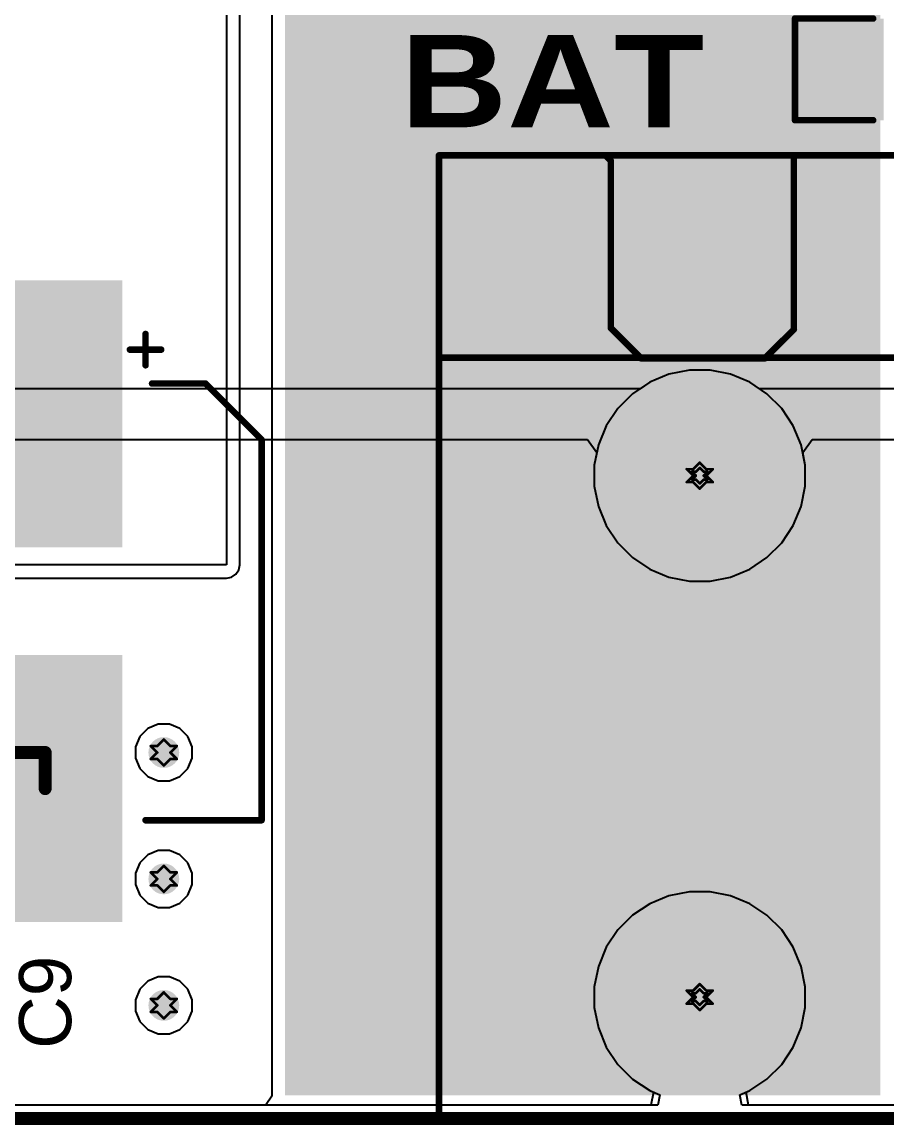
# Model space of a CAD drawing. Header units: inches. Extents: x 24 to 500, y 68 to 269.
# Drawn here: x 344.76 to 361.61, y 68.08 to 89.57 of the extents above; entities that cross this region are included whole.
import ezdxf

# ---------------------------------------------------------------- set-up
doc = ezdxf.new("R2010")
doc.units = ezdxf.units.IN
for name, color, linetype in [('Board Outline', 216, 'Continuous'), ('Bottom Layer', 5, 'Continuous'), ('Bottom Solder', 6, 'Continuous'), ('Drill Drawing', 1, 'Continuous'), ('Layer 1', 16, 'Continuous'), ('Layer 2', 76, 'Continuous'), ('Multi-Layer', 9, 'Continuous'), ('Pad Holes', 156, 'Continuous'), ('Top Layer', 1, 'Continuous'), ('Top Overlay', 2, 'Continuous'), ('Top Paste', 8, 'Continuous'), ('Top Solder', 216, 'Continuous'), ('Via Holes', 16, 'Continuous')]:
    doc.layers.add(name, color=color, linetype=linetype)
doc.styles.add('Arial', font='', dxfattribs={"height": 0.2})
doc.styles.add('Arial Black_Bold', font='', dxfattribs={"height": 0.2})
doc.styles.get('Arial').set_extended_font_data('Arial')
doc.styles.get('Arial Black_Bold').set_extended_font_data('Arial Black', bold=True)

# ---------------------------------------------------------------- blocks, each defined once
blk = doc.blocks.new('DB135_10_16_2P_GN_P_187')
at = {"layer": 'Bottom Layer'}
h = blk.add_hatch(color=5, dxfattribs=at)
edge = h.paths.add_edge_path()
edge.add_arc((5.08, 5.08), 1.8, 0, 360)
h = blk.add_hatch(color=5, dxfattribs=at)
edge = h.paths.add_edge_path()
edge.add_arc((5.08, -5.08), 1.8, 0, 360)
at = {"layer": 'Bottom Solder'}
h = blk.add_hatch(color=6, dxfattribs=at)
edge = h.paths.add_edge_path()
edge.add_arc((5.08, 5.08), 1.851, 0, 360)
h = blk.add_hatch(color=6, dxfattribs=at)
edge = h.paths.add_edge_path()
edge.add_arc((5.08, -5.08), 1.851, 0, 360)
at = {"layer": 'Layer 1'}
h = blk.add_hatch(color=16, dxfattribs=at)
edge = h.paths.add_edge_path()
edge.add_arc((5.08, 5.08), 1.8, 0, 360)
h = blk.add_hatch(color=16, dxfattribs=at)
edge = h.paths.add_edge_path()
edge.add_arc((5.08, -5.08), 1.8, 0, 360)
at = {"layer": 'Layer 2'}
h = blk.add_hatch(color=76, dxfattribs=at)
edge = h.paths.add_edge_path()
edge.add_arc((5.08, 5.08), 1.8, 0, 360)
h = blk.add_hatch(color=76, dxfattribs=at)
edge = h.paths.add_edge_path()
edge.add_arc((5.08, -5.08), 1.8, 0, 360)
at = {"layer": 'Multi-Layer'}
h = blk.add_hatch(color=9, dxfattribs=at)
edge = h.paths.add_edge_path()
edge.add_arc((5.08, 5.08), 1.8, 0, 360)
h = blk.add_hatch(color=9, dxfattribs=at)
edge = h.paths.add_edge_path()
edge.add_arc((5.08, -5.08), 1.8, 0, 360)
at = {"layer": 'Pad Holes'}
h = blk.add_hatch(color=7, dxfattribs=at)
edge = h.paths.add_edge_path()
edge.add_arc((5.08, 5.08), 1.2, 0, 360)
h = blk.add_hatch(color=7, dxfattribs=at)
edge = h.paths.add_edge_path()
edge.add_arc((5.08, -5.08), 1.2, 0, 360)
at = {"layer": 'Top Layer'}
h = blk.add_hatch(color=1, dxfattribs=at)
edge = h.paths.add_edge_path()
edge.add_arc((5.08, 5.08), 1.8, 0, 360)
h = blk.add_hatch(color=1, dxfattribs=at)
edge = h.paths.add_edge_path()
edge.add_arc((5.08, -5.08), 1.8, 0, 360)
at = {"layer": 'Top Solder'}
h = blk.add_hatch(color=216, dxfattribs=at)
edge = h.paths.add_edge_path()
edge.add_arc((5.08, 5.08), 1.851, 0, 360)
h = blk.add_hatch(color=216, dxfattribs=at)
edge = h.paths.add_edge_path()
edge.add_arc((5.08, -5.08), 1.851, 0, 360)
at = {"layer": 'Top Overlay'}
for points in [[(10.16, 7.38, 0.127, 0.127, 0), (-10.16, 7.38, 0.127, 0.127, 0)], [(10.16, 7.38, 0.127, 0.127, 0), (10.16, -11.32, 0.127, 0.127, 0)], [(3.81, -7.366, 0.127, 0.127, 0), (3.246, -7.93, 0.127, 0.127, 0)], [(6.223, -7.366, 0.127, 0.127, 0), (3.81, -7.366, 0.127, 0.127, 0)], [(6.812, -7.955, 0.127, 0.127, 0), (6.223, -7.366, 0.127, 0.127, 0)], [(10.16, -7.38, 0.127, 0.127, 0), (-10.16, -7.38, 0.127, 0.127, 0)], [(3.246, -7.93, 0.127, 0.127, 0), (3.246, -11.321, 0.127, 0.127, 0)], [(6.812, -7.955, 0.127, 0.127, 0), (6.812, -11.217, 0.127, 0.127, 0)], [(6.914, -11.321, 0.127, 0.127, 0), (6.812, -11.217, 0.127, 0.127, 0)], [(10.16, -11.32, 0.127, 0.127, 0), (-10.16, -11.32, 0.127, 0.127, 0)]]:
    blk.add_lwpolyline(points, format="xyseb", dxfattribs=at)
for points in [[(10.128, 7.38, 0.0635, 0.0635, 1), (10.192, 7.38, 0.0635, 0.0635, 1)], [(10.128, 7.38, 0.0635, 0.0635, 1), (10.192, 7.38, 0.0635, 0.0635, 1)], [(3.778, -7.366, 0.0635, 0.0635, 1), (3.842, -7.366, 0.0635, 0.0635, 1)], [(3.778, -7.366, 0.0635, 0.0635, 1), (3.842, -7.366, 0.0635, 0.0635, 1)], [(6.191, -7.366, 0.0635, 0.0635, 1), (6.255, -7.366, 0.0635, 0.0635, 1)], [(6.191, -7.366, 0.0635, 0.0635, 1), (6.255, -7.366, 0.0635, 0.0635, 1)], [(10.128, -7.38, 0.0635, 0.0635, 1), (10.192, -7.38, 0.0635, 0.0635, 1)], [(3.214, -7.93, 0.0635, 0.0635, 1), (3.278, -7.93, 0.0635, 0.0635, 1)], [(3.214, -7.93, 0.0635, 0.0635, 1), (3.278, -7.93, 0.0635, 0.0635, 1)], [(6.781, -7.955, 0.0635, 0.0635, 1), (6.844, -7.955, 0.0635, 0.0635, 1)], [(6.781, -7.955, 0.0635, 0.0635, 1), (6.844, -7.955, 0.0635, 0.0635, 1)], [(6.781, -11.217, 0.0635, 0.0635, 1), (6.844, -11.217, 0.0635, 0.0635, 1)], [(6.781, -11.217, 0.0635, 0.0635, 1), (6.844, -11.217, 0.0635, 0.0635, 1)], [(3.214, -11.321, 0.0635, 0.0635, 1), (3.278, -11.321, 0.0635, 0.0635, 1)], [(6.882, -11.321, 0.0635, 0.0635, 1), (6.946, -11.321, 0.0635, 0.0635, 1)], [(10.128, -11.32, 0.0635, 0.0635, 1), (10.192, -11.32, 0.0635, 0.0635, 1)], [(10.128, -11.32, 0.0635, 0.0635, 1), (10.192, -11.32, 0.0635, 0.0635, 1)]]:
    blk.add_lwpolyline(points, format="xyseb", close=True, dxfattribs=at)
blk = doc.blocks.new('UWX1E101MCL1GB__263')
at = {"layer": 'Top Layer'}
for points in [[(-1.15, 1.4), (-1.15, -1.4), (-6.15, -1.4), (-6.15, 1.4)], [(6.15, 1.4), (6.15, -1.4), (1.15, -1.4), (1.15, 1.4)]]:
    blk.add_hatch(color=1, dxfattribs=at).paths.add_polyline_path(points)
at = {"layer": 'Top Paste'}
for points in [[(-1.15, 1.4), (-1.15, -1.4), (-6.15, -1.4), (-6.15, 1.4)], [(6.15, 1.4), (6.15, -1.4), (1.15, -1.4), (1.15, 1.4)]]:
    blk.add_hatch(color=8, dxfattribs=at).paths.add_polyline_path(points)
at = {"layer": 'Top Solder'}
for points in [[(-1.048, 1.502), (-1.048, -1.502), (-6.252, -1.502), (-6.252, 1.502)], [(6.252, 1.502), (6.252, -1.502), (1.048, -1.502), (1.048, 1.502)]]:
    blk.add_hatch(color=216, dxfattribs=at).paths.add_polyline_path(points)
at = {"layer": 'Top Overlay'}
for points in [[(-4.242, 3.124, 0.127, 0.127, 0), (-3.15, 4.216, 0.127, 0.127, 0)], [(4.267, 4.216, 0.127, 0.127, 0), (-3.15, 4.216, 0.127, 0.127, 0)], [(4.267, 1.956, 0.127, 0.127, 0), (4.267, 4.216, 0.127, 0.127, 0)], [(-4.242, 2.083, 0.127, 0.127, 0), (-4.242, 3.124, 0.127, 0.127, 0)], [(-4.902, 1.651, 0.127, 0.127, 0), (-4.902, 2.261, 0.127, 0.127, 0)], [(-4.597, 1.956, 0.127, 0.127, 0), (-5.207, 1.956, 0.127, 0.127, 0)], [(4.267, -4.216, 0.127, 0.127, 0), (4.267, -1.956, 0.127, 0.127, 0)], [(-4.242, -3.124, 0.127, 0.127, 0), (-4.242, -2.083, 0.127, 0.127, 0)], [(-3.15, -4.216, 0.127, 0.127, 0), (-4.242, -3.124, 0.127, 0.127, 0)], [(4.267, -4.216, 0.127, 0.127, 0), (-3.15, -4.216, 0.127, 0.127, 0)]]:
    blk.add_lwpolyline(points, format="xyseb", dxfattribs=at)
for points in [[(-3.181, 4.216, 0.0635, 0.0635, 1), (-3.118, 4.216, 0.0635, 0.0635, 1)], [(-3.181, 4.216, 0.0635, 0.0635, 1), (-3.118, 4.216, 0.0635, 0.0635, 1)], [(4.235, 4.216, 0.0635, 0.0635, 1), (4.299, 4.216, 0.0635, 0.0635, 1)], [(4.235, 4.216, 0.0635, 0.0635, 1), (4.299, 4.216, 0.0635, 0.0635, 1)], [(-4.274, 3.124, 0.0635, 0.0635, 1), (-4.21, 3.124, 0.0635, 0.0635, 1)], [(-4.274, 3.124, 0.0635, 0.0635, 1), (-4.21, 3.124, 0.0635, 0.0635, 1)], [(-4.934, 2.261, 0.0635, 0.0635, 1), (-4.87, 2.261, 0.0635, 0.0635, 1)], [(-5.239, 1.956, 0.0635, 0.0635, 1), (-5.175, 1.956, 0.0635, 0.0635, 1)], [(-4.629, 1.956, 0.0635, 0.0635, 1), (-4.566, 1.956, 0.0635, 0.0635, 1)], [(-4.274, 2.083, 0.0635, 0.0635, 1), (-4.21, 2.083, 0.0635, 0.0635, 1)], [(4.235, 1.956, 0.0635, 0.0635, 1), (4.299, 1.956, 0.0635, 0.0635, 1)], [(-4.934, 1.651, 0.0635, 0.0635, 1), (-4.87, 1.651, 0.0635, 0.0635, 1)], [(4.235, -1.956, 0.0635, 0.0635, 1), (4.299, -1.956, 0.0635, 0.0635, 1)], [(-4.274, -2.083, 0.0635, 0.0635, 1), (-4.21, -2.083, 0.0635, 0.0635, 1)], [(-4.274, -3.124, 0.0635, 0.0635, 1), (-4.21, -3.124, 0.0635, 0.0635, 1)], [(-4.274, -3.124, 0.0635, 0.0635, 1), (-4.21, -3.124, 0.0635, 0.0635, 1)], [(-3.181, -4.216, 0.0635, 0.0635, 1), (-3.118, -4.216, 0.0635, 0.0635, 1)], [(-3.181, -4.216, 0.0635, 0.0635, 1), (-3.118, -4.216, 0.0635, 0.0635, 1)], [(4.235, -4.216, 0.0635, 0.0635, 1), (4.299, -4.216, 0.0635, 0.0635, 1)], [(4.235, -4.216, 0.0635, 0.0635, 1), (4.299, -4.216, 0.0635, 0.0635, 1)]]:
    blk.add_lwpolyline(points, format="xyseb", close=True, dxfattribs=at)
blk = doc.blocks.new('C___1206_268')
at = {"layer": 'Top Layer'}
for points in [[(-2.032, 0.889), (-0.508, 0.889), (-0.508, -0.889), (-2.032, -0.889)], [(0.508, 0.889), (2.032, 0.889), (2.032, -0.889), (0.508, -0.889)]]:
    blk.add_hatch(color=1, dxfattribs=at).paths.add_polyline_path(points)
at = {"layer": 'Top Paste'}
for points in [[(-2.032, 0.889), (-0.508, 0.889), (-0.508, -0.889), (-2.032, -0.889)], [(0.508, 0.889), (2.032, 0.889), (2.032, -0.889), (0.508, -0.889)]]:
    blk.add_hatch(color=8, dxfattribs=at).paths.add_polyline_path(points)
at = {"layer": 'Top Solder'}
for points in [[(-2.1336, 0.9906), (-0.4064, 0.9906), (-0.4064, -0.9906), (-2.1336, -0.9906)], [(0.4064, 0.9906), (2.1336, 0.9906), (2.1336, -0.9906), (0.4064, -0.9906)]]:
    blk.add_hatch(color=216, dxfattribs=at).paths.add_polyline_path(points)
at = {"layer": 'Top Overlay'}
for points in [[(-2.1336, 0.9906, 0.127, 0.127, 0), (-2.1336, -0.9906, 0.127, 0.127, 0)], [(-0.6096, 0.9906, 0.127, 0.127, 0), (-2.1336, 0.9906, 0.127, 0.127, 0)], [(2.1336, 0.9906, 0.127, 0.127, 0), (0.6096, 0.9906, 0.127, 0.127, 0)], [(2.1336, 0.9906, 0.127, 0.127, 0), (2.1336, -0.9906, 0.127, 0.127, 0)], [(-0.6096, -0.9906, 0.127, 0.127, 0), (-2.1336, -0.9906, 0.127, 0.127, 0)], [(2.1336, -0.9906, 0.127, 0.127, 0), (0.6096, -0.9906, 0.127, 0.127, 0)]]:
    blk.add_lwpolyline(points, format="xyseb", dxfattribs=at)
for points in [[(-2.16535, 0.9906, 0.0635, 0.0635, 1), (-2.10185, 0.9906, 0.0635, 0.0635, 1)], [(-2.16535, 0.9906, 0.0635, 0.0635, 1), (-2.10185, 0.9906, 0.0635, 0.0635, 1)], [(-0.64135, 0.9906, 0.0635, 0.0635, 1), (-0.57785, 0.9906, 0.0635, 0.0635, 1)], [(0.57785, 0.9906, 0.0635, 0.0635, 1), (0.64135, 0.9906, 0.0635, 0.0635, 1)], [(2.10185, 0.9906, 0.0635, 0.0635, 1), (2.16535, 0.9906, 0.0635, 0.0635, 1)], [(2.10185, 0.9906, 0.0635, 0.0635, 1), (2.16535, 0.9906, 0.0635, 0.0635, 1)], [(-2.16535, -0.9906, 0.0635, 0.0635, 1), (-2.10185, -0.9906, 0.0635, 0.0635, 1)], [(-2.16535, -0.9906, 0.0635, 0.0635, 1), (-2.10185, -0.9906, 0.0635, 0.0635, 1)], [(-0.64135, -0.9906, 0.0635, 0.0635, 1), (-0.57785, -0.9906, 0.0635, 0.0635, 1)], [(0.57785, -0.9906, 0.0635, 0.0635, 1), (0.64135, -0.9906, 0.0635, 0.0635, 1)], [(2.10185, -0.9906, 0.0635, 0.0635, 1), (2.16535, -0.9906, 0.0635, 0.0635, 1)], [(2.10185, -0.9906, 0.0635, 0.0635, 1), (2.16535, -0.9906, 0.0635, 0.0635, 1)]]:
    blk.add_lwpolyline(points, format="xyseb", close=True, dxfattribs=at)

msp = doc.modelspace()

# ---------------------------------------------------------------- hatches: boundary and pattern name
at = {"layer": 'Bottom Layer'}
h = msp.add_hatch(color=5, dxfattribs=at)
edge = h.paths.add_edge_path()
edge.add_arc((347.523, 75.336), 0.3, 0, 360)
h = msp.add_hatch(color=5, dxfattribs=at)
edge = h.paths.add_edge_path()
edge.add_arc((347.523, 72.873), 0.3, 0, 360)
h = msp.add_hatch(color=5, dxfattribs=at)
edge = h.paths.add_edge_path()
edge.add_arc((347.523, 70.409), 0.3, 0, 360)
at = {"layer": 'Layer 1'}
h = msp.add_hatch(color=16, dxfattribs=at)
edge = h.paths.add_edge_path()
edge.add_arc((347.523, 75.336), 0.3, 0, 360)
h = msp.add_hatch(color=16, dxfattribs=at)
edge = h.paths.add_edge_path()
edge.add_arc((347.523, 72.873), 0.3, 0, 360)
h = msp.add_hatch(color=16, dxfattribs=at)
edge = h.paths.add_edge_path()
edge.add_arc((347.523, 70.409), 0.3, 0, 360)
at = {"layer": 'Layer 2'}
h = msp.add_hatch(color=76, dxfattribs=at)
edge = h.paths.add_edge_path()
edge.add_arc((347.523, 75.336), 0.3, 0, 360)
h = msp.add_hatch(color=76, dxfattribs=at)
edge = h.paths.add_edge_path()
edge.add_arc((347.523, 72.873), 0.3, 0, 360)
h = msp.add_hatch(color=76, dxfattribs=at)
edge = h.paths.add_edge_path()
edge.add_arc((347.523, 70.409), 0.3, 0, 360)
at = {"layer": 'Top Layer'}
msp.add_hatch(color=1, dxfattribs=at).paths.add_polyline_path([(349.885, 68.656), (361.48, 68.656), (361.48, 93.902), (349.885, 93.902)])
h = msp.add_hatch(color=1, dxfattribs=at)
edge = h.paths.add_edge_path()
edge.add_arc((347.523, 75.336), 0.3, 0, 360)
h = msp.add_hatch(color=1, dxfattribs=at)
edge = h.paths.add_edge_path()
edge.add_arc((347.523, 72.873), 0.3, 0, 360)
h = msp.add_hatch(color=1, dxfattribs=at)
edge = h.paths.add_edge_path()
edge.add_arc((347.523, 70.409), 0.3, 0, 360)
at = {"layer": 'Via Holes'}
h = msp.add_hatch(color=7, dxfattribs=at)
edge = h.paths.add_edge_path()
edge.add_arc((347.523, 75.336), 0.15, 0, 360)
h = msp.add_hatch(color=7, dxfattribs=at)
edge = h.paths.add_edge_path()
edge.add_arc((347.523, 72.873), 0.15, 0, 360)
h = msp.add_hatch(color=7, dxfattribs=at)
edge = h.paths.add_edge_path()
edge.add_arc((347.523, 70.409), 0.15, 0, 360)

# ---------------------------------------------------------------- linework, layer by layer
at = {"layer": 'Board Outline'}
msp.add_lwpolyline([(251.07, 68.207, 0.254, 0.254, 0), (384.87, 68.207, 0.254, 0.254, 0)], format="xyseb", dxfattribs=at)
at = {"layer": 'Bottom Layer'}
for p, q in [((357.76, 82.784), (357.363, 82.705)), ((358.165, 82.784), (357.76, 82.784)), ((358.561, 82.705), (358.165, 82.784)), ((356.989, 82.55), (356.653, 82.325)), ((357.363, 82.705), (356.989, 82.55)), ((358.935, 82.55), (358.561, 82.705)), ((359.272, 82.325), (358.935, 82.55)), ((356.653, 82.325), (356.367, 82.039)), ((359.558, 82.039), (359.272, 82.325)), ((356.367, 82.039), (356.142, 81.703)), ((359.782, 81.703), (359.558, 82.039)), ((356.142, 81.703), (355.987, 81.329)), ((359.937, 81.329), (359.782, 81.703)), ((355.987, 81.329), (355.908, 80.932)), ((360.016, 80.932), (359.937, 81.329)), ((355.908, 80.932), (355.908, 80.527)), ((360.016, 80.527), (360.016, 80.932)), ((355.908, 80.527), (355.987, 80.13)), ((359.937, 80.13), (360.016, 80.527)), ((355.987, 80.13), (356.142, 79.757)), ((359.782, 79.757), (359.937, 80.13)), ((356.142, 79.757), (356.367, 79.42)), ((359.558, 79.42), (359.782, 79.757)), ((356.367, 79.42), (356.653, 79.134)), ((359.272, 79.134), (359.558, 79.42)), ((356.653, 79.134), (356.989, 78.909)), ((358.935, 78.909), (359.272, 79.134)), ((356.989, 78.909), (357.363, 78.755)), ((358.561, 78.755), (358.935, 78.909)), ((357.363, 78.755), (357.76, 78.676)), ((357.76, 78.676), (358.165, 78.676)), ((358.165, 78.676), (358.561, 78.755)), ((347.413, 75.89), (347.209, 75.806)), ((347.633, 75.89), (347.413, 75.89)), ((347.837, 75.806), (347.633, 75.89)), ((347.053, 75.65), (346.969, 75.447)), ((347.209, 75.806), (347.053, 75.65)), ((347.992, 75.65), (347.837, 75.806)), ((348.077, 75.447), (347.992, 75.65)), ((346.969, 75.447), (346.969, 75.226)), ((348.077, 75.226), (348.077, 75.447)), ((346.969, 75.226), (347.053, 75.023)), ((347.992, 75.023), (348.077, 75.226)), ((347.053, 75.023), (347.209, 74.867)), ((347.837, 74.867), (347.992, 75.023)), ((347.209, 74.867), (347.413, 74.782)), ((347.413, 74.782), (347.633, 74.782)), ((347.633, 74.782), (347.837, 74.867)), ((347.209, 73.342), (347.053, 73.186)), ((347.413, 73.427), (347.209, 73.342)), ((347.633, 73.427), (347.413, 73.427)), ((347.837, 73.342), (347.633, 73.427)), ((347.992, 73.186), (347.837, 73.342)), ((347.053, 73.186), (346.969, 72.983)), ((348.077, 72.983), (347.992, 73.186)), ((346.969, 72.983), (346.969, 72.762)), ((348.077, 72.762), (348.077, 72.983)), ((346.969, 72.762), (347.053, 72.559)), ((347.992, 72.559), (348.077, 72.762)), ((347.053, 72.559), (347.209, 72.403)), ((347.837, 72.403), (347.992, 72.559)), ((357.363, 72.545), (356.989, 72.39)), ((357.76, 72.624), (357.363, 72.545)), ((358.165, 72.624), (357.76, 72.624)), ((358.561, 72.545), (358.165, 72.624)), ((358.935, 72.39), (358.561, 72.545)), ((347.209, 72.403), (347.413, 72.319)), ((347.413, 72.319), (347.633, 72.319)), ((347.633, 72.319), (347.837, 72.403)), ((356.989, 72.39), (356.653, 72.165)), ((359.272, 72.165), (358.935, 72.39)), ((356.653, 72.165), (356.367, 71.879)), ((359.558, 71.879), (359.272, 72.165)), ((356.367, 71.879), (356.142, 71.543)), ((359.782, 71.543), (359.558, 71.879)), ((356.142, 71.543), (355.987, 71.169)), ((359.937, 71.169), (359.782, 71.543)), ((355.987, 71.169), (355.908, 70.772)), ((360.016, 70.772), (359.937, 71.169)), ((347.413, 70.963), (347.209, 70.878)), ((347.633, 70.963), (347.413, 70.963)), ((347.837, 70.878), (347.633, 70.963)), ((347.053, 70.723), (346.969, 70.519)), ((347.209, 70.878), (347.053, 70.723)), ((347.992, 70.723), (347.837, 70.878)), ((348.077, 70.519), (347.992, 70.723)), ((355.908, 70.772), (355.908, 70.367)), ((360.016, 70.367), (360.016, 70.772)), ((346.969, 70.519), (346.969, 70.299)), ((348.077, 70.299), (348.077, 70.519)), ((346.969, 70.299), (347.053, 70.095)), ((347.992, 70.095), (348.077, 70.299)), ((355.908, 70.367), (355.987, 69.97)), ((359.937, 69.97), (360.016, 70.367)), ((347.053, 70.095), (347.209, 69.939)), ((347.837, 69.939), (347.992, 70.095)), ((347.209, 69.939), (347.413, 69.855)), ((347.413, 69.855), (347.633, 69.855)), ((347.633, 69.855), (347.837, 69.939)), ((355.987, 69.97), (356.142, 69.597)), ((359.782, 69.597), (359.937, 69.97)), ((356.142, 69.597), (356.367, 69.26)), ((359.558, 69.26), (359.782, 69.597)), ((356.367, 69.26), (356.653, 68.974)), ((359.272, 68.974), (359.558, 69.26)), ((356.653, 68.974), (356.989, 68.749)), ((358.935, 68.749), (359.272, 68.974)), ((356.989, 68.749), (357.184, 68.669)), ((357.184, 68.669), (357.144, 68.466)), ((358.74, 68.669), (358.935, 68.749)), ((358.78, 68.466), (358.74, 68.669)), ((357.144, 68.466), (261.239, 68.466)), ((367.304, 68.466), (358.78, 68.466))]:
    msp.add_line(p, q, dxfattribs=at)
at = {"layer": 'Drill Drawing'}
for points in [[(357.708, 80.857, 0.0508, 0.0508, 0), (357.835, 80.73, 0.0508, 0.0508, 0)], [(357.708, 80.857, 0.0508, 0.0508, 0), (357.835, 80.857, 0.0508, 0.0508, 0)], [(357.81, 80.806, 0.0508, 0.0508, 0), (357.886, 80.73, 0.0508, 0.0508, 0)], [(357.81, 80.806, 0.0508, 0.0508, 0), (357.886, 80.806, 0.0508, 0.0508, 0)], [(357.835, 80.857, 0.0508, 0.0508, 0), (357.962, 80.984, 0.0508, 0.0508, 0)], [(357.886, 80.806, 0.0508, 0.0508, 0), (357.962, 80.882, 0.0508, 0.0508, 0)], [(357.962, 80.984, 0.0508, 0.0508, 0), (358.089, 80.857, 0.0508, 0.0508, 0)], [(357.962, 80.882, 0.0508, 0.0508, 0), (358.038, 80.806, 0.0508, 0.0508, 0)], [(358.038, 80.806, 0.0508, 0.0508, 0), (358.115, 80.806, 0.0508, 0.0508, 0)], [(358.038, 80.73, 0.0508, 0.0508, 0), (358.115, 80.806, 0.0508, 0.0508, 0)], [(358.089, 80.857, 0.0508, 0.0508, 0), (358.216, 80.857, 0.0508, 0.0508, 0)], [(358.089, 80.73, 0.0508, 0.0508, 0), (358.216, 80.857, 0.0508, 0.0508, 0)], [(357.708, 80.603, 0.0508, 0.0508, 0), (357.835, 80.73, 0.0508, 0.0508, 0)], [(357.708, 80.603, 0.0508, 0.0508, 0), (357.835, 80.603, 0.0508, 0.0508, 0)], [(357.81, 80.653, 0.0508, 0.0508, 0), (357.886, 80.73, 0.0508, 0.0508, 0)], [(357.81, 80.653, 0.0508, 0.0508, 0), (357.886, 80.653, 0.0508, 0.0508, 0)], [(357.835, 80.603, 0.0508, 0.0508, 0), (357.962, 80.476, 0.0508, 0.0508, 0)], [(357.886, 80.653, 0.0508, 0.0508, 0), (357.962, 80.577, 0.0508, 0.0508, 0)], [(357.962, 80.577, 0.0508, 0.0508, 0), (358.038, 80.653, 0.0508, 0.0508, 0)], [(357.962, 80.476, 0.0508, 0.0508, 0), (358.089, 80.603, 0.0508, 0.0508, 0)], [(358.038, 80.73, 0.0508, 0.0508, 0), (358.115, 80.653, 0.0508, 0.0508, 0)], [(358.038, 80.653, 0.0508, 0.0508, 0), (358.115, 80.653, 0.0508, 0.0508, 0)], [(358.089, 80.73, 0.0508, 0.0508, 0), (358.216, 80.603, 0.0508, 0.0508, 0)], [(358.089, 80.603, 0.0508, 0.0508, 0), (358.216, 80.603, 0.0508, 0.0508, 0)], [(347.269, 75.463, 0.0508, 0.0508, 0), (347.396, 75.336, 0.0508, 0.0508, 0)], [(347.269, 75.463, 0.0508, 0.0508, 0), (347.396, 75.463, 0.0508, 0.0508, 0)], [(347.396, 75.463, 0.0508, 0.0508, 0), (347.523, 75.59, 0.0508, 0.0508, 0)], [(347.523, 75.59, 0.0508, 0.0508, 0), (347.65, 75.463, 0.0508, 0.0508, 0)], [(347.65, 75.463, 0.0508, 0.0508, 0), (347.777, 75.463, 0.0508, 0.0508, 0)], [(347.65, 75.336, 0.0508, 0.0508, 0), (347.777, 75.463, 0.0508, 0.0508, 0)], [(347.269, 75.209, 0.0508, 0.0508, 0), (347.396, 75.336, 0.0508, 0.0508, 0)], [(347.269, 75.209, 0.0508, 0.0508, 0), (347.396, 75.209, 0.0508, 0.0508, 0)], [(347.396, 75.209, 0.0508, 0.0508, 0), (347.523, 75.082, 0.0508, 0.0508, 0)], [(347.523, 75.082, 0.0508, 0.0508, 0), (347.65, 75.209, 0.0508, 0.0508, 0)], [(347.65, 75.336, 0.0508, 0.0508, 0), (347.777, 75.209, 0.0508, 0.0508, 0)], [(347.65, 75.209, 0.0508, 0.0508, 0), (347.777, 75.209, 0.0508, 0.0508, 0)], [(347.396, 73, 0.0508, 0.0508, 0), (347.523, 73.127, 0.0508, 0.0508, 0)], [(347.523, 73.127, 0.0508, 0.0508, 0), (347.65, 73, 0.0508, 0.0508, 0)], [(347.269, 73, 0.0508, 0.0508, 0), (347.396, 72.873, 0.0508, 0.0508, 0)], [(347.269, 73, 0.0508, 0.0508, 0), (347.396, 73, 0.0508, 0.0508, 0)], [(347.269, 72.746, 0.0508, 0.0508, 0), (347.396, 72.873, 0.0508, 0.0508, 0)], [(347.65, 73, 0.0508, 0.0508, 0), (347.777, 73, 0.0508, 0.0508, 0)], [(347.65, 72.873, 0.0508, 0.0508, 0), (347.777, 73, 0.0508, 0.0508, 0)], [(347.65, 72.873, 0.0508, 0.0508, 0), (347.777, 72.746, 0.0508, 0.0508, 0)], [(347.269, 72.746, 0.0508, 0.0508, 0), (347.396, 72.746, 0.0508, 0.0508, 0)], [(347.396, 72.746, 0.0508, 0.0508, 0), (347.523, 72.619, 0.0508, 0.0508, 0)], [(347.523, 72.619, 0.0508, 0.0508, 0), (347.65, 72.746, 0.0508, 0.0508, 0)], [(347.65, 72.746, 0.0508, 0.0508, 0), (347.777, 72.746, 0.0508, 0.0508, 0)], [(357.708, 70.697, 0.0508, 0.0508, 0), (357.835, 70.57, 0.0508, 0.0508, 0)], [(357.708, 70.697, 0.0508, 0.0508, 0), (357.835, 70.697, 0.0508, 0.0508, 0)], [(357.835, 70.697, 0.0508, 0.0508, 0), (357.962, 70.824, 0.0508, 0.0508, 0)], [(357.886, 70.646, 0.0508, 0.0508, 0), (357.962, 70.722, 0.0508, 0.0508, 0)], [(357.962, 70.824, 0.0508, 0.0508, 0), (358.089, 70.697, 0.0508, 0.0508, 0)], [(357.962, 70.722, 0.0508, 0.0508, 0), (358.038, 70.646, 0.0508, 0.0508, 0)], [(358.089, 70.697, 0.0508, 0.0508, 0), (358.216, 70.697, 0.0508, 0.0508, 0)], [(358.089, 70.57, 0.0508, 0.0508, 0), (358.216, 70.697, 0.0508, 0.0508, 0)], [(347.269, 70.536, 0.0508, 0.0508, 0), (347.396, 70.409, 0.0508, 0.0508, 0)], [(347.269, 70.536, 0.0508, 0.0508, 0), (347.396, 70.536, 0.0508, 0.0508, 0)], [(347.396, 70.536, 0.0508, 0.0508, 0), (347.523, 70.663, 0.0508, 0.0508, 0)], [(347.523, 70.663, 0.0508, 0.0508, 0), (347.65, 70.536, 0.0508, 0.0508, 0)], [(347.65, 70.536, 0.0508, 0.0508, 0), (347.777, 70.536, 0.0508, 0.0508, 0)], [(347.65, 70.409, 0.0508, 0.0508, 0), (347.777, 70.536, 0.0508, 0.0508, 0)], [(357.708, 70.443, 0.0508, 0.0508, 0), (357.835, 70.57, 0.0508, 0.0508, 0)], [(357.81, 70.646, 0.0508, 0.0508, 0), (357.886, 70.57, 0.0508, 0.0508, 0)], [(357.81, 70.646, 0.0508, 0.0508, 0), (357.886, 70.646, 0.0508, 0.0508, 0)], [(357.81, 70.493, 0.0508, 0.0508, 0), (357.886, 70.57, 0.0508, 0.0508, 0)], [(357.81, 70.493, 0.0508, 0.0508, 0), (357.886, 70.493, 0.0508, 0.0508, 0)], [(357.886, 70.493, 0.0508, 0.0508, 0), (357.962, 70.417, 0.0508, 0.0508, 0)], [(357.962, 70.417, 0.0508, 0.0508, 0), (358.038, 70.493, 0.0508, 0.0508, 0)], [(358.038, 70.646, 0.0508, 0.0508, 0), (358.115, 70.646, 0.0508, 0.0508, 0)], [(358.038, 70.57, 0.0508, 0.0508, 0), (358.115, 70.646, 0.0508, 0.0508, 0)], [(358.038, 70.57, 0.0508, 0.0508, 0), (358.115, 70.493, 0.0508, 0.0508, 0)], [(358.038, 70.493, 0.0508, 0.0508, 0), (358.115, 70.493, 0.0508, 0.0508, 0)], [(358.089, 70.57, 0.0508, 0.0508, 0), (358.216, 70.443, 0.0508, 0.0508, 0)], [(347.269, 70.282, 0.0508, 0.0508, 0), (347.396, 70.409, 0.0508, 0.0508, 0)], [(347.269, 70.282, 0.0508, 0.0508, 0), (347.396, 70.282, 0.0508, 0.0508, 0)], [(347.396, 70.282, 0.0508, 0.0508, 0), (347.523, 70.155, 0.0508, 0.0508, 0)], [(347.523, 70.155, 0.0508, 0.0508, 0), (347.65, 70.282, 0.0508, 0.0508, 0)], [(347.65, 70.409, 0.0508, 0.0508, 0), (347.777, 70.282, 0.0508, 0.0508, 0)], [(347.65, 70.282, 0.0508, 0.0508, 0), (347.777, 70.282, 0.0508, 0.0508, 0)], [(357.708, 70.443, 0.0508, 0.0508, 0), (357.835, 70.443, 0.0508, 0.0508, 0)], [(357.835, 70.443, 0.0508, 0.0508, 0), (357.962, 70.316, 0.0508, 0.0508, 0)], [(357.962, 70.316, 0.0508, 0.0508, 0), (358.089, 70.443, 0.0508, 0.0508, 0)], [(358.089, 70.443, 0.0508, 0.0508, 0), (358.216, 70.443, 0.0508, 0.0508, 0)]]:
    msp.add_lwpolyline(points, format="xyseb", dxfattribs=at)
for points in [[(357.695, 80.857, 0.0254, 0.0254, 1), (357.721, 80.857, 0.0254, 0.0254, 1)], [(357.695, 80.857, 0.0254, 0.0254, 1), (357.721, 80.857, 0.0254, 0.0254, 1)], [(357.797, 80.806, 0.0254, 0.0254, 1), (357.822, 80.806, 0.0254, 0.0254, 1)], [(357.797, 80.806, 0.0254, 0.0254, 1), (357.822, 80.806, 0.0254, 0.0254, 1)], [(357.822, 80.857, 0.0254, 0.0254, 1), (357.848, 80.857, 0.0254, 0.0254, 1)], [(357.822, 80.857, 0.0254, 0.0254, 1), (357.848, 80.857, 0.0254, 0.0254, 1)], [(357.873, 80.806, 0.0254, 0.0254, 1), (357.899, 80.806, 0.0254, 0.0254, 1)], [(357.873, 80.806, 0.0254, 0.0254, 1), (357.899, 80.806, 0.0254, 0.0254, 1)], [(357.949, 80.984, 0.0254, 0.0254, 1), (357.975, 80.984, 0.0254, 0.0254, 1)], [(357.949, 80.984, 0.0254, 0.0254, 1), (357.975, 80.984, 0.0254, 0.0254, 1)], [(357.949, 80.882, 0.0254, 0.0254, 1), (357.975, 80.882, 0.0254, 0.0254, 1)], [(357.949, 80.882, 0.0254, 0.0254, 1), (357.975, 80.882, 0.0254, 0.0254, 1)], [(358.026, 80.806, 0.0254, 0.0254, 1), (358.051, 80.806, 0.0254, 0.0254, 1)], [(358.026, 80.806, 0.0254, 0.0254, 1), (358.051, 80.806, 0.0254, 0.0254, 1)], [(358.077, 80.857, 0.0254, 0.0254, 1), (358.102, 80.857, 0.0254, 0.0254, 1)], [(358.077, 80.857, 0.0254, 0.0254, 1), (358.102, 80.857, 0.0254, 0.0254, 1)], [(358.102, 80.806, 0.0254, 0.0254, 1), (358.127, 80.806, 0.0254, 0.0254, 1)], [(358.102, 80.806, 0.0254, 0.0254, 1), (358.127, 80.806, 0.0254, 0.0254, 1)], [(358.204, 80.857, 0.0254, 0.0254, 1), (358.229, 80.857, 0.0254, 0.0254, 1)], [(358.204, 80.857, 0.0254, 0.0254, 1), (358.229, 80.857, 0.0254, 0.0254, 1)], [(357.695, 80.603, 0.0254, 0.0254, 1), (357.721, 80.603, 0.0254, 0.0254, 1)], [(357.695, 80.603, 0.0254, 0.0254, 1), (357.721, 80.603, 0.0254, 0.0254, 1)], [(357.797, 80.653, 0.0254, 0.0254, 1), (357.822, 80.653, 0.0254, 0.0254, 1)], [(357.797, 80.653, 0.0254, 0.0254, 1), (357.822, 80.653, 0.0254, 0.0254, 1)], [(357.822, 80.73, 0.0254, 0.0254, 1), (357.848, 80.73, 0.0254, 0.0254, 1)], [(357.822, 80.73, 0.0254, 0.0254, 1), (357.848, 80.73, 0.0254, 0.0254, 1)], [(357.822, 80.603, 0.0254, 0.0254, 1), (357.848, 80.603, 0.0254, 0.0254, 1)], [(357.822, 80.603, 0.0254, 0.0254, 1), (357.848, 80.603, 0.0254, 0.0254, 1)], [(357.873, 80.73, 0.0254, 0.0254, 1), (357.899, 80.73, 0.0254, 0.0254, 1)], [(357.873, 80.73, 0.0254, 0.0254, 1), (357.899, 80.73, 0.0254, 0.0254, 1)], [(357.873, 80.653, 0.0254, 0.0254, 1), (357.899, 80.653, 0.0254, 0.0254, 1)], [(357.873, 80.653, 0.0254, 0.0254, 1), (357.899, 80.653, 0.0254, 0.0254, 1)], [(357.949, 80.577, 0.0254, 0.0254, 1), (357.975, 80.577, 0.0254, 0.0254, 1)], [(357.949, 80.577, 0.0254, 0.0254, 1), (357.975, 80.577, 0.0254, 0.0254, 1)], [(358.026, 80.73, 0.0254, 0.0254, 1), (358.051, 80.73, 0.0254, 0.0254, 1)], [(358.026, 80.73, 0.0254, 0.0254, 1), (358.051, 80.73, 0.0254, 0.0254, 1)], [(358.026, 80.653, 0.0254, 0.0254, 1), (358.051, 80.653, 0.0254, 0.0254, 1)], [(358.026, 80.653, 0.0254, 0.0254, 1), (358.051, 80.653, 0.0254, 0.0254, 1)], [(358.077, 80.73, 0.0254, 0.0254, 1), (358.102, 80.73, 0.0254, 0.0254, 1)], [(358.077, 80.73, 0.0254, 0.0254, 1), (358.102, 80.73, 0.0254, 0.0254, 1)], [(358.077, 80.603, 0.0254, 0.0254, 1), (358.102, 80.603, 0.0254, 0.0254, 1)], [(358.077, 80.603, 0.0254, 0.0254, 1), (358.102, 80.603, 0.0254, 0.0254, 1)], [(358.102, 80.653, 0.0254, 0.0254, 1), (358.127, 80.653, 0.0254, 0.0254, 1)], [(358.102, 80.653, 0.0254, 0.0254, 1), (358.127, 80.653, 0.0254, 0.0254, 1)], [(358.204, 80.603, 0.0254, 0.0254, 1), (358.229, 80.603, 0.0254, 0.0254, 1)], [(358.204, 80.603, 0.0254, 0.0254, 1), (358.229, 80.603, 0.0254, 0.0254, 1)], [(357.949, 80.476, 0.0254, 0.0254, 1), (357.975, 80.476, 0.0254, 0.0254, 1)], [(357.949, 80.476, 0.0254, 0.0254, 1), (357.975, 80.476, 0.0254, 0.0254, 1)], [(347.256, 75.463, 0.0254, 0.0254, 1), (347.281, 75.463, 0.0254, 0.0254, 1)], [(347.256, 75.463, 0.0254, 0.0254, 1), (347.281, 75.463, 0.0254, 0.0254, 1)], [(347.383, 75.463, 0.0254, 0.0254, 1), (347.409, 75.463, 0.0254, 0.0254, 1)], [(347.383, 75.463, 0.0254, 0.0254, 1), (347.409, 75.463, 0.0254, 0.0254, 1)], [(347.51, 75.59, 0.0254, 0.0254, 1), (347.536, 75.59, 0.0254, 0.0254, 1)], [(347.51, 75.59, 0.0254, 0.0254, 1), (347.536, 75.59, 0.0254, 0.0254, 1)], [(347.637, 75.463, 0.0254, 0.0254, 1), (347.663, 75.463, 0.0254, 0.0254, 1)], [(347.637, 75.463, 0.0254, 0.0254, 1), (347.663, 75.463, 0.0254, 0.0254, 1)], [(347.764, 75.463, 0.0254, 0.0254, 1), (347.789, 75.463, 0.0254, 0.0254, 1)], [(347.764, 75.463, 0.0254, 0.0254, 1), (347.789, 75.463, 0.0254, 0.0254, 1)], [(347.256, 75.209, 0.0254, 0.0254, 1), (347.281, 75.209, 0.0254, 0.0254, 1)], [(347.256, 75.209, 0.0254, 0.0254, 1), (347.281, 75.209, 0.0254, 0.0254, 1)], [(347.383, 75.336, 0.0254, 0.0254, 1), (347.409, 75.336, 0.0254, 0.0254, 1)], [(347.383, 75.336, 0.0254, 0.0254, 1), (347.409, 75.336, 0.0254, 0.0254, 1)], [(347.383, 75.209, 0.0254, 0.0254, 1), (347.409, 75.209, 0.0254, 0.0254, 1)], [(347.383, 75.209, 0.0254, 0.0254, 1), (347.409, 75.209, 0.0254, 0.0254, 1)], [(347.637, 75.336, 0.0254, 0.0254, 1), (347.663, 75.336, 0.0254, 0.0254, 1)], [(347.637, 75.336, 0.0254, 0.0254, 1), (347.663, 75.336, 0.0254, 0.0254, 1)], [(347.637, 75.209, 0.0254, 0.0254, 1), (347.663, 75.209, 0.0254, 0.0254, 1)], [(347.637, 75.209, 0.0254, 0.0254, 1), (347.663, 75.209, 0.0254, 0.0254, 1)], [(347.764, 75.209, 0.0254, 0.0254, 1), (347.789, 75.209, 0.0254, 0.0254, 1)], [(347.764, 75.209, 0.0254, 0.0254, 1), (347.789, 75.209, 0.0254, 0.0254, 1)], [(347.51, 75.082, 0.0254, 0.0254, 1), (347.536, 75.082, 0.0254, 0.0254, 1)], [(347.51, 75.082, 0.0254, 0.0254, 1), (347.536, 75.082, 0.0254, 0.0254, 1)], [(347.51, 73.127, 0.0254, 0.0254, 1), (347.536, 73.127, 0.0254, 0.0254, 1)], [(347.51, 73.127, 0.0254, 0.0254, 1), (347.536, 73.127, 0.0254, 0.0254, 1)], [(347.256, 73, 0.0254, 0.0254, 1), (347.281, 73, 0.0254, 0.0254, 1)], [(347.256, 73, 0.0254, 0.0254, 1), (347.281, 73, 0.0254, 0.0254, 1)], [(347.383, 73, 0.0254, 0.0254, 1), (347.409, 73, 0.0254, 0.0254, 1)], [(347.383, 73, 0.0254, 0.0254, 1), (347.409, 73, 0.0254, 0.0254, 1)], [(347.383, 72.873, 0.0254, 0.0254, 1), (347.409, 72.873, 0.0254, 0.0254, 1)], [(347.383, 72.873, 0.0254, 0.0254, 1), (347.409, 72.873, 0.0254, 0.0254, 1)], [(347.637, 73, 0.0254, 0.0254, 1), (347.663, 73, 0.0254, 0.0254, 1)], [(347.637, 73, 0.0254, 0.0254, 1), (347.663, 73, 0.0254, 0.0254, 1)], [(347.637, 72.873, 0.0254, 0.0254, 1), (347.663, 72.873, 0.0254, 0.0254, 1)], [(347.637, 72.873, 0.0254, 0.0254, 1), (347.663, 72.873, 0.0254, 0.0254, 1)], [(347.764, 73, 0.0254, 0.0254, 1), (347.789, 73, 0.0254, 0.0254, 1)], [(347.764, 73, 0.0254, 0.0254, 1), (347.789, 73, 0.0254, 0.0254, 1)], [(347.256, 72.746, 0.0254, 0.0254, 1), (347.281, 72.746, 0.0254, 0.0254, 1)], [(347.256, 72.746, 0.0254, 0.0254, 1), (347.281, 72.746, 0.0254, 0.0254, 1)], [(347.383, 72.746, 0.0254, 0.0254, 1), (347.409, 72.746, 0.0254, 0.0254, 1)], [(347.383, 72.746, 0.0254, 0.0254, 1), (347.409, 72.746, 0.0254, 0.0254, 1)], [(347.51, 72.619, 0.0254, 0.0254, 1), (347.536, 72.619, 0.0254, 0.0254, 1)], [(347.51, 72.619, 0.0254, 0.0254, 1), (347.536, 72.619, 0.0254, 0.0254, 1)], [(347.637, 72.746, 0.0254, 0.0254, 1), (347.663, 72.746, 0.0254, 0.0254, 1)], [(347.637, 72.746, 0.0254, 0.0254, 1), (347.663, 72.746, 0.0254, 0.0254, 1)], [(347.764, 72.746, 0.0254, 0.0254, 1), (347.789, 72.746, 0.0254, 0.0254, 1)], [(347.764, 72.746, 0.0254, 0.0254, 1), (347.789, 72.746, 0.0254, 0.0254, 1)], [(357.695, 70.697, 0.0254, 0.0254, 1), (357.721, 70.697, 0.0254, 0.0254, 1)], [(357.695, 70.697, 0.0254, 0.0254, 1), (357.721, 70.697, 0.0254, 0.0254, 1)], [(357.822, 70.697, 0.0254, 0.0254, 1), (357.848, 70.697, 0.0254, 0.0254, 1)], [(357.822, 70.697, 0.0254, 0.0254, 1), (357.848, 70.697, 0.0254, 0.0254, 1)], [(357.949, 70.824, 0.0254, 0.0254, 1), (357.975, 70.824, 0.0254, 0.0254, 1)], [(357.949, 70.824, 0.0254, 0.0254, 1), (357.975, 70.824, 0.0254, 0.0254, 1)], [(357.949, 70.722, 0.0254, 0.0254, 1), (357.975, 70.722, 0.0254, 0.0254, 1)], [(357.949, 70.722, 0.0254, 0.0254, 1), (357.975, 70.722, 0.0254, 0.0254, 1)], [(358.077, 70.697, 0.0254, 0.0254, 1), (358.102, 70.697, 0.0254, 0.0254, 1)], [(358.077, 70.697, 0.0254, 0.0254, 1), (358.102, 70.697, 0.0254, 0.0254, 1)], [(358.204, 70.697, 0.0254, 0.0254, 1), (358.229, 70.697, 0.0254, 0.0254, 1)], [(358.204, 70.697, 0.0254, 0.0254, 1), (358.229, 70.697, 0.0254, 0.0254, 1)], [(347.256, 70.536, 0.0254, 0.0254, 1), (347.281, 70.536, 0.0254, 0.0254, 1)], [(347.256, 70.536, 0.0254, 0.0254, 1), (347.281, 70.536, 0.0254, 0.0254, 1)], [(347.383, 70.536, 0.0254, 0.0254, 1), (347.409, 70.536, 0.0254, 0.0254, 1)], [(347.383, 70.536, 0.0254, 0.0254, 1), (347.409, 70.536, 0.0254, 0.0254, 1)], [(347.51, 70.663, 0.0254, 0.0254, 1), (347.536, 70.663, 0.0254, 0.0254, 1)], [(347.51, 70.663, 0.0254, 0.0254, 1), (347.536, 70.663, 0.0254, 0.0254, 1)], [(347.637, 70.536, 0.0254, 0.0254, 1), (347.663, 70.536, 0.0254, 0.0254, 1)], [(347.637, 70.536, 0.0254, 0.0254, 1), (347.663, 70.536, 0.0254, 0.0254, 1)], [(347.764, 70.536, 0.0254, 0.0254, 1), (347.789, 70.536, 0.0254, 0.0254, 1)], [(347.764, 70.536, 0.0254, 0.0254, 1), (347.789, 70.536, 0.0254, 0.0254, 1)], [(357.797, 70.646, 0.0254, 0.0254, 1), (357.822, 70.646, 0.0254, 0.0254, 1)], [(357.797, 70.646, 0.0254, 0.0254, 1), (357.822, 70.646, 0.0254, 0.0254, 1)], [(357.797, 70.493, 0.0254, 0.0254, 1), (357.822, 70.493, 0.0254, 0.0254, 1)], [(357.797, 70.493, 0.0254, 0.0254, 1), (357.822, 70.493, 0.0254, 0.0254, 1)], [(357.822, 70.57, 0.0254, 0.0254, 1), (357.848, 70.57, 0.0254, 0.0254, 1)], [(357.822, 70.57, 0.0254, 0.0254, 1), (357.848, 70.57, 0.0254, 0.0254, 1)], [(357.873, 70.646, 0.0254, 0.0254, 1), (357.899, 70.646, 0.0254, 0.0254, 1)], [(357.873, 70.646, 0.0254, 0.0254, 1), (357.899, 70.646, 0.0254, 0.0254, 1)], [(357.873, 70.57, 0.0254, 0.0254, 1), (357.899, 70.57, 0.0254, 0.0254, 1)], [(357.873, 70.57, 0.0254, 0.0254, 1), (357.899, 70.57, 0.0254, 0.0254, 1)], [(357.873, 70.493, 0.0254, 0.0254, 1), (357.899, 70.493, 0.0254, 0.0254, 1)], [(357.873, 70.493, 0.0254, 0.0254, 1), (357.899, 70.493, 0.0254, 0.0254, 1)], [(358.026, 70.646, 0.0254, 0.0254, 1), (358.051, 70.646, 0.0254, 0.0254, 1)], [(358.026, 70.646, 0.0254, 0.0254, 1), (358.051, 70.646, 0.0254, 0.0254, 1)], [(358.026, 70.57, 0.0254, 0.0254, 1), (358.051, 70.57, 0.0254, 0.0254, 1)], [(358.026, 70.57, 0.0254, 0.0254, 1), (358.051, 70.57, 0.0254, 0.0254, 1)], [(358.026, 70.493, 0.0254, 0.0254, 1), (358.051, 70.493, 0.0254, 0.0254, 1)], [(358.026, 70.493, 0.0254, 0.0254, 1), (358.051, 70.493, 0.0254, 0.0254, 1)], [(358.077, 70.57, 0.0254, 0.0254, 1), (358.102, 70.57, 0.0254, 0.0254, 1)], [(358.077, 70.57, 0.0254, 0.0254, 1), (358.102, 70.57, 0.0254, 0.0254, 1)], [(358.102, 70.646, 0.0254, 0.0254, 1), (358.127, 70.646, 0.0254, 0.0254, 1)], [(358.102, 70.646, 0.0254, 0.0254, 1), (358.127, 70.646, 0.0254, 0.0254, 1)], [(358.102, 70.493, 0.0254, 0.0254, 1), (358.127, 70.493, 0.0254, 0.0254, 1)], [(358.102, 70.493, 0.0254, 0.0254, 1), (358.127, 70.493, 0.0254, 0.0254, 1)], [(347.256, 70.282, 0.0254, 0.0254, 1), (347.281, 70.282, 0.0254, 0.0254, 1)], [(347.256, 70.282, 0.0254, 0.0254, 1), (347.281, 70.282, 0.0254, 0.0254, 1)], [(347.383, 70.409, 0.0254, 0.0254, 1), (347.409, 70.409, 0.0254, 0.0254, 1)], [(347.383, 70.409, 0.0254, 0.0254, 1), (347.409, 70.409, 0.0254, 0.0254, 1)], [(347.383, 70.282, 0.0254, 0.0254, 1), (347.409, 70.282, 0.0254, 0.0254, 1)], [(347.383, 70.282, 0.0254, 0.0254, 1), (347.409, 70.282, 0.0254, 0.0254, 1)], [(347.637, 70.409, 0.0254, 0.0254, 1), (347.663, 70.409, 0.0254, 0.0254, 1)], [(347.637, 70.409, 0.0254, 0.0254, 1), (347.663, 70.409, 0.0254, 0.0254, 1)], [(347.637, 70.282, 0.0254, 0.0254, 1), (347.663, 70.282, 0.0254, 0.0254, 1)], [(347.637, 70.282, 0.0254, 0.0254, 1), (347.663, 70.282, 0.0254, 0.0254, 1)], [(347.764, 70.282, 0.0254, 0.0254, 1), (347.789, 70.282, 0.0254, 0.0254, 1)], [(347.764, 70.282, 0.0254, 0.0254, 1), (347.789, 70.282, 0.0254, 0.0254, 1)], [(357.695, 70.443, 0.0254, 0.0254, 1), (357.721, 70.443, 0.0254, 0.0254, 1)], [(357.695, 70.443, 0.0254, 0.0254, 1), (357.721, 70.443, 0.0254, 0.0254, 1)], [(357.822, 70.443, 0.0254, 0.0254, 1), (357.848, 70.443, 0.0254, 0.0254, 1)], [(357.822, 70.443, 0.0254, 0.0254, 1), (357.848, 70.443, 0.0254, 0.0254, 1)], [(357.949, 70.417, 0.0254, 0.0254, 1), (357.975, 70.417, 0.0254, 0.0254, 1)], [(357.949, 70.417, 0.0254, 0.0254, 1), (357.975, 70.417, 0.0254, 0.0254, 1)], [(357.949, 70.316, 0.0254, 0.0254, 1), (357.975, 70.316, 0.0254, 0.0254, 1)], [(357.949, 70.316, 0.0254, 0.0254, 1), (357.975, 70.316, 0.0254, 0.0254, 1)], [(358.077, 70.443, 0.0254, 0.0254, 1), (358.102, 70.443, 0.0254, 0.0254, 1)], [(358.077, 70.443, 0.0254, 0.0254, 1), (358.102, 70.443, 0.0254, 0.0254, 1)], [(358.204, 70.443, 0.0254, 0.0254, 1), (358.229, 70.443, 0.0254, 0.0254, 1)], [(358.204, 70.443, 0.0254, 0.0254, 1), (358.229, 70.443, 0.0254, 0.0254, 1)], [(347.51, 70.155, 0.0254, 0.0254, 1), (347.536, 70.155, 0.0254, 0.0254, 1)], [(347.51, 70.155, 0.0254, 0.0254, 1), (347.536, 70.155, 0.0254, 0.0254, 1)]]:
    msp.add_lwpolyline(points, format="xyseb", close=True, dxfattribs=at)
at = {"layer": 'Layer 1'}
for p, q in [((357.76, 82.784), (357.363, 82.705)), ((358.165, 82.784), (357.76, 82.784)), ((358.561, 82.705), (358.165, 82.784)), ((356.989, 82.55), (356.653, 82.325)), ((357.363, 82.705), (356.989, 82.55)), ((358.935, 82.55), (358.561, 82.705)), ((359.272, 82.325), (358.935, 82.55)), ((356.653, 82.325), (356.367, 82.039)), ((359.558, 82.039), (359.272, 82.325)), ((356.367, 82.039), (356.142, 81.703)), ((359.782, 81.703), (359.558, 82.039)), ((356.142, 81.703), (355.987, 81.329)), ((359.937, 81.329), (359.782, 81.703)), ((355.987, 81.329), (355.908, 80.932)), ((360.016, 80.932), (359.937, 81.329)), ((355.908, 80.932), (355.908, 80.527)), ((360.016, 80.527), (360.016, 80.932)), ((355.908, 80.527), (355.987, 80.13)), ((359.937, 80.13), (360.016, 80.527)), ((355.987, 80.13), (356.142, 79.757)), ((359.782, 79.757), (359.937, 80.13)), ((356.142, 79.757), (356.367, 79.42)), ((359.558, 79.42), (359.782, 79.757)), ((356.367, 79.42), (356.653, 79.134)), ((359.272, 79.134), (359.558, 79.42)), ((356.653, 79.134), (356.989, 78.909)), ((358.935, 78.909), (359.272, 79.134)), ((356.989, 78.909), (357.363, 78.755)), ((358.561, 78.755), (358.935, 78.909)), ((357.363, 78.755), (357.76, 78.676)), ((357.76, 78.676), (358.165, 78.676)), ((358.165, 78.676), (358.561, 78.755)), ((357.363, 72.545), (356.989, 72.39)), ((357.76, 72.624), (357.363, 72.545)), ((358.165, 72.624), (357.76, 72.624)), ((358.561, 72.545), (358.165, 72.624)), ((358.935, 72.39), (358.561, 72.545)), ((356.989, 72.39), (356.653, 72.165)), ((359.272, 72.165), (358.935, 72.39)), ((356.653, 72.165), (356.367, 71.879)), ((359.558, 71.879), (359.272, 72.165)), ((356.367, 71.879), (356.142, 71.543)), ((359.782, 71.543), (359.558, 71.879)), ((356.142, 71.543), (355.987, 71.169)), ((359.937, 71.169), (359.782, 71.543)), ((355.987, 71.169), (355.908, 70.772)), ((360.016, 70.772), (359.937, 71.169)), ((355.908, 70.772), (355.908, 70.367)), ((360.016, 70.367), (360.016, 70.772)), ((355.908, 70.367), (355.987, 69.97)), ((359.937, 69.97), (360.016, 70.367)), ((355.987, 69.97), (356.142, 69.597)), ((359.782, 69.597), (359.937, 69.97)), ((356.142, 69.597), (356.367, 69.26)), ((359.558, 69.26), (359.782, 69.597)), ((356.367, 69.26), (356.653, 68.974)), ((359.272, 68.974), (359.558, 69.26)), ((356.653, 68.974), (356.989, 68.749)), ((358.935, 68.749), (359.272, 68.974)), ((356.989, 68.749), (357.061, 68.72)), ((357.061, 68.72), (357.011, 68.466)), ((358.863, 68.72), (358.935, 68.749)), ((358.914, 68.466), (358.863, 68.72)), ((357.011, 68.466), (250.824, 68.466)), ((385.115, 68.466), (358.914, 68.466))]:
    msp.add_line(p, q, dxfattribs=at)
at = {"layer": 'Layer 2'}
for p, q in [((357.76, 82.784), (357.363, 82.705)), ((358.165, 82.784), (357.76, 82.784)), ((358.561, 82.705), (358.165, 82.784)), ((356.989, 82.55), (356.799, 82.423)), ((357.363, 82.705), (356.989, 82.55)), ((358.935, 82.55), (358.561, 82.705)), ((359.125, 82.423), (358.935, 82.55)), ((356.799, 82.423), (290.195, 82.423)), ((366.959, 82.423), (359.125, 82.423)), ((289.357, 81.432), (355.774, 81.432)), ((355.774, 81.432), (355.957, 81.178)), ((359.967, 81.178), (360.15, 81.432)), ((360.15, 81.432), (365.934, 81.432)), ((355.957, 81.178), (355.908, 80.932)), ((360.016, 80.932), (359.967, 81.178)), ((355.908, 80.932), (355.908, 80.527)), ((360.016, 80.527), (360.016, 80.932)), ((355.908, 80.527), (355.987, 80.13)), ((359.937, 80.13), (360.016, 80.527)), ((355.987, 80.13), (356.142, 79.757)), ((359.782, 79.757), (359.937, 80.13)), ((356.142, 79.757), (356.367, 79.42)), ((359.558, 79.42), (359.782, 79.757)), ((356.367, 79.42), (356.653, 79.134)), ((359.272, 79.134), (359.558, 79.42)), ((356.653, 79.134), (356.989, 78.909)), ((358.935, 78.909), (359.272, 79.134)), ((356.989, 78.909), (357.363, 78.755)), ((358.561, 78.755), (358.935, 78.909)), ((357.363, 78.755), (357.76, 78.676)), ((357.76, 78.676), (358.165, 78.676)), ((358.165, 78.676), (358.561, 78.755)), ((347.413, 75.89), (347.209, 75.806)), ((347.633, 75.89), (347.413, 75.89)), ((347.837, 75.806), (347.633, 75.89)), ((347.053, 75.65), (346.969, 75.447)), ((347.209, 75.806), (347.053, 75.65)), ((347.992, 75.65), (347.837, 75.806)), ((348.077, 75.447), (347.992, 75.65)), ((346.969, 75.447), (346.969, 75.226)), ((348.077, 75.226), (348.077, 75.447)), ((346.969, 75.226), (347.053, 75.023)), ((347.992, 75.023), (348.077, 75.226)), ((347.053, 75.023), (347.209, 74.867)), ((347.837, 74.867), (347.992, 75.023)), ((347.209, 74.867), (347.413, 74.782)), ((347.413, 74.782), (347.633, 74.782)), ((347.633, 74.782), (347.837, 74.867)), ((347.209, 73.342), (347.053, 73.186)), ((347.413, 73.427), (347.209, 73.342)), ((347.633, 73.427), (347.413, 73.427)), ((347.837, 73.342), (347.633, 73.427)), ((347.992, 73.186), (347.837, 73.342)), ((347.053, 73.186), (346.969, 72.983)), ((348.077, 72.983), (347.992, 73.186)), ((346.969, 72.983), (346.969, 72.762)), ((348.077, 72.762), (348.077, 72.983)), ((346.969, 72.762), (347.053, 72.559)), ((347.992, 72.559), (348.077, 72.762)), ((347.053, 72.559), (347.209, 72.403)), ((347.837, 72.403), (347.992, 72.559)), ((357.363, 72.545), (356.989, 72.39)), ((357.76, 72.624), (357.363, 72.545)), ((358.165, 72.624), (357.76, 72.624)), ((358.561, 72.545), (358.165, 72.624)), ((358.935, 72.39), (358.561, 72.545)), ((347.209, 72.403), (347.413, 72.319)), ((347.413, 72.319), (347.633, 72.319)), ((347.633, 72.319), (347.837, 72.403)), ((356.989, 72.39), (356.653, 72.165)), ((359.272, 72.165), (358.935, 72.39)), ((356.653, 72.165), (356.367, 71.879)), ((359.558, 71.879), (359.272, 72.165)), ((356.367, 71.879), (356.142, 71.543)), ((359.782, 71.543), (359.558, 71.879)), ((356.142, 71.543), (355.987, 71.169)), ((359.937, 71.169), (359.782, 71.543)), ((355.987, 71.169), (355.908, 70.772)), ((360.016, 70.772), (359.937, 71.169)), ((347.413, 70.963), (347.209, 70.878)), ((347.633, 70.963), (347.413, 70.963)), ((347.837, 70.878), (347.633, 70.963)), ((347.053, 70.723), (346.969, 70.519)), ((347.209, 70.878), (347.053, 70.723)), ((347.992, 70.723), (347.837, 70.878)), ((348.077, 70.519), (347.992, 70.723)), ((355.908, 70.772), (355.908, 70.367)), ((360.016, 70.367), (360.016, 70.772)), ((346.969, 70.519), (346.969, 70.299)), ((348.077, 70.299), (348.077, 70.519)), ((346.969, 70.299), (347.053, 70.095)), ((347.992, 70.095), (348.077, 70.299)), ((355.908, 70.367), (355.987, 69.97)), ((359.937, 69.97), (360.016, 70.367)), ((347.053, 70.095), (347.209, 69.939)), ((347.837, 69.939), (347.992, 70.095)), ((347.209, 69.939), (347.413, 69.855)), ((347.413, 69.855), (347.633, 69.855)), ((347.633, 69.855), (347.837, 69.939)), ((355.987, 69.97), (356.142, 69.597)), ((359.782, 69.597), (359.937, 69.97)), ((356.142, 69.597), (356.367, 69.26)), ((359.558, 69.26), (359.782, 69.597)), ((356.367, 69.26), (356.653, 68.974)), ((359.272, 68.974), (359.558, 69.26)), ((356.653, 68.974), (356.989, 68.749)), ((358.935, 68.749), (359.272, 68.974)), ((356.989, 68.749), (357.061, 68.72)), ((357.061, 68.72), (357.011, 68.466)), ((358.863, 68.72), (358.935, 68.749)), ((358.914, 68.466), (358.863, 68.72)), ((357.011, 68.466), (250.824, 68.466)), ((367.171, 68.466), (358.914, 68.466))]:
    msp.add_line(p, q, dxfattribs=at)
at = {"layer": 'Top Layer'}
for p, q in [((348.742, 109.195), (348.742, 78.994)), ((349.001, 78.994), (349.001, 108.936)), ((349.626, 93.902), (349.626, 68.656)), ((348.742, 78.994), (342.011, 78.994)), ((348.925, 78.811), (348.981, 78.895)), ((348.981, 78.895), (349.001, 78.994)), ((342.011, 78.735), (348.742, 78.735)), ((348.742, 78.735), (348.841, 78.755)), ((348.841, 78.755), (348.925, 78.811)), ((349.629, 68.643), (349.518, 68.479)), ((349.626, 68.656), (349.629, 68.643)), ((349.496, 68.466), (337.62, 68.466)), ((349.518, 68.479), (349.496, 68.466))]:
    msp.add_line(p, q, dxfattribs=at)
for points in [[(342.9, 75.336, 0.254, 0.254, 0), (345.211, 75.336, 0.254, 0.254, 0)], [(345.211, 74.633, 0.254, 0.254, 0), (345.211, 75.336, 0.254, 0.254, 0)]]:
    msp.add_lwpolyline(points, format="xyseb", dxfattribs=at)
for points in [[(345.148, 75.336, 0.127, 0.127, 1), (345.275, 75.336, 0.127, 0.127, 1)], [(345.148, 75.336, 0.127, 0.127, 1), (345.275, 75.336, 0.127, 0.127, 1)], [(345.148, 74.633, 0.127, 0.127, 1), (345.275, 74.633, 0.127, 0.127, 1)]]:
    msp.add_lwpolyline(points, format="xyseb", close=True, dxfattribs=at)

# ---------------------------------------------------------------- block references
for name, p, rotation in [('C___1206_268', (361.95, 88.646), 180), ('DB135_10_16_2P_GN_P_187', (363.042, 75.65), 180), ('UWX1E101MCL1GB__263', (345.211, 78.283), 270)]:
    msp.add_blockref(name, p, dxfattribs=dict(rotation=rotation))

# ---------------------------------------------------------------- texts
at = {"layer": 'Top Overlay'}
for s, height, rotation, style, p in [('BAT', 1.8, 360, 'Arial Black_Bold', (352.132, 87.515)), ('C9', 1.016, 90, 'Arial', (345.719, 69.562))]:
    msp.add_text(s, height=height, rotation=rotation, dxfattribs=dict(at, style=style)).set_placement(p)

doc.saveas('drawing.dxf')
